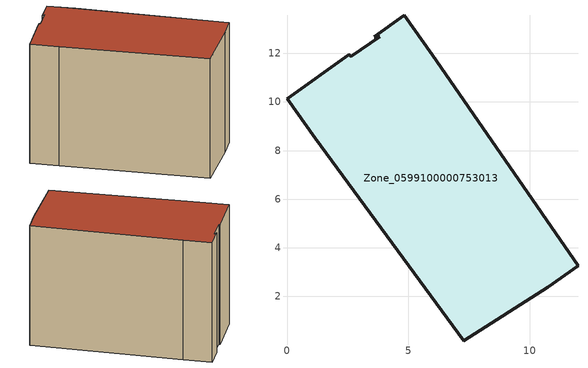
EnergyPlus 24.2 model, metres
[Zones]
Zone_0599100000753013
 floor ground (C_G): 4.82,13.57 5.98,11.95 11.99,3.26 10.74,2.38 7.27,0.17 1.17,8.5 0,10.13 2.55,11.95 2.65,11.89 3.82,12.69 3.59,12.69 z0
 wall outside (C_F): 3.82,12.69 2.65,11.89 2.55,11.95 0,10.13 1.17,8.5 7.27,0.17 10.74,2.38 11.99,3.26 5.98,11.95 4.82,13.57 3.59,12.69 3.82,12.69 z0:8.94
 roof outside (C_R): 3.59,12.69 3.82,12.69 2.65,11.89 2.55,11.95 0,10.13 1.17,8.5 7.27,0.17 10.74,2.38 11.99,3.26 5.98,11.95 4.82,13.57 z8.94
[BUILDING]
Pand.0599100000753013: North Axis=0; Terrain=City; Loads Convergence Tolerance Value=0.04; Temperature Convergence Tolerance Value=0.4; Solar Distribution=FullExterior; Maximum Number of Warmup Days=25; Minimum Number of Warmup Days=1
[Site:Location]
Rotterdam.The.Hague.AP_ZH_NLD Design_Conditions: Latitude=51.96; Longitude=4.45; Time Zone=1; Elevation=-4.5
[SITE:GROUNDTEMPERATURE:BUILDINGSURFACE]
18, 18, 18, 18, 18, 18, 18, 18, 18, 18, 18, 18
[MATERIAL] Thermal Absorptance=0.9; Solar Absorptance=0.7; Visible Absorptance=0.7
Name | Roughness | Thickness | Conductivity | Density | Specific Heat
G.TI.2006-2014 | MediumSmooth | 0.15 | 0.06 | 540 | 1210
F.TI.2006-2014 | Rough | 0.3 | 0.12 | 1920 | 840
R.TI.2006-2014 | MediumRough | 0.2 | 0.08 | 1500 | 1000
[CONSTRUCTION]
C_G: G.TI.2006-2014
C_F: F.TI.2006-2014
C_R: R.TI.2006-2014
[ZONE]
Zone_0599100000753013: Type=1; Multiplier=1; Ceiling Height=Autocalculate; Volume=Autocalculate; Floor Area=autocalculate; Part of Total Floor Area=Yes
[ZONEINFILTRATION:DESIGNFLOWRATE]
Infil_Zone_0599100000753013: Zone or ZoneList or Space or SpaceList=Zone_0599100000753013; Schedule=AlwaysOn; Design Flow Rate Calculation Method=Flow/Area; Flow Rate per Floor Area=0.0015; Constant Term Coefficient=1; Temperature Term Coefficient=0; Velocity Term Coefficient=0; Velocity Squared Term Coefficient=0
[HVACTEMPLATE:ZONE:IDEALLOADSAIRSYSTEM]
Zone_0599100000753013: Maximum Heating Supply Air Temperature=50; Minimum Cooling Supply Air Temperature=13; Maximum Heating Supply Air Humidity Ratio=0.0156; Minimum Cooling Supply Air Humidity Ratio=0.0077; Heating Limit=NoLimit; Cooling Limit=NoLimit; Dehumidification Control Type=ConstantSensibleHeatRatio; Cooling Sensible Heat Ratio=0.7; Dehumidification Setpoint=60; Humidification Control Type=None; Humidification Setpoint=30; Outdoor Air Method=None; Outdoor Air Flow Rate per Person=0.00944; Outdoor Air Flow Rate per Zone Floor Area=0; Outdoor Air Flow Rate per Zone=0; Demand Controlled Ventilation Type=None; Outdoor Air Economizer Type=NoEconomizer; Heat Recovery Type=None; Sensible Heat Recovery Effectiveness=0.7; Latent Heat Recovery Effectiveness=0.65
[ZONECONTROL:THERMOSTAT]
ThermostatControl_Zone_0599100000753013: Zone or ZoneList=Zone_0599100000753013; Control Type Schedule=DualSetpointControlType; Control 1=Thermostat_Zone_0599100000753013; Temperature Difference Between Cutout And Setpoint=0
[THERMOSTATSETPOINT:DUALSETPOINT]
Thermostat_Zone_0599100000753013: Heating Setpoint Temperature Schedule=HeatingSetpoint_Zone_0599100000753013; Cooling Setpoint Temperature Schedule=CoolingSetpoint_Zone_0599100000753013
[SCHEDULE:COMPACT]
HeatingSetpoint_Zone_0599100000753013: Through: 12/31, For: AllDays, Until: 24:00, 21
CoolingSetpoint_Zone_0599100000753013: Through: 12/31, For: AllDays, Until: 24:00, 24
DualSetpointControlType: Through: 12/31, For: AllDays, Until: 24:00, 4
AlwaysOn: Through: 12/31, For: AllDays, Until: 24:00, 1
